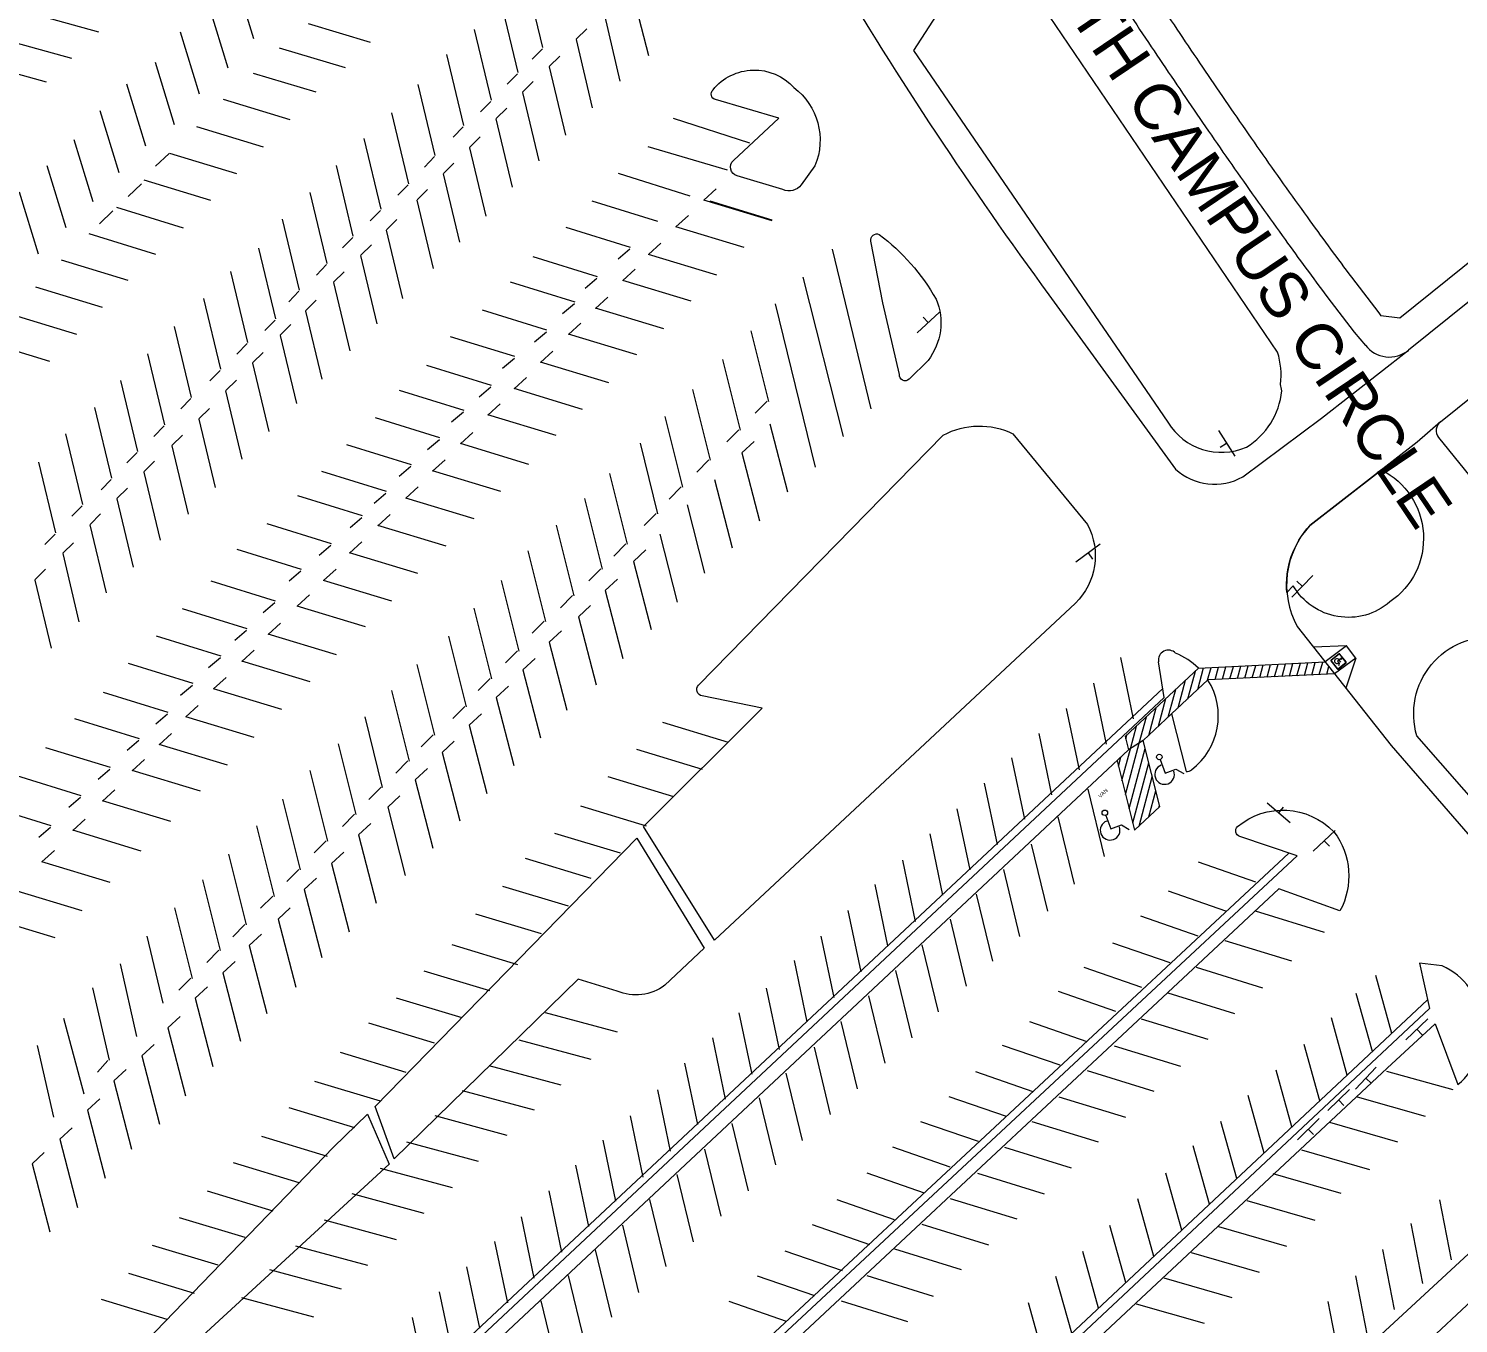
# Model space of a CAD drawing. Header units: feet. Extents: x 6763715 to 6770513, y 1886699 to 1891873.
# Drawn here: x 6764805.8 to 6765183.5, y 1888911.5 to 1889253.4 of the extents above; entities that cross this region are included whole.
import ezdxf

# ---------------------------------------------------------------- set-up
doc = ezdxf.new("R2010")
doc.units = ezdxf.units.FT
doc.header["$LTSCALE"] = 48
doc.header["$MEASUREMENT"] = 0
doc.layers.get('0').update_dxf_attribs({"lineweight": 0})
for name, color, linetype, lineweight in [('C-PKNG-STRP', 3, 'Continuous', 0), ('C-ROAD', 5, 'Continuous', 0), ('Crosswalk_Stripping', 3, 'Continuous', 0), ('Handicap signs', 5, 'Continuous', 0), ('L-SITE-WALK', 6, 'Continuous', 0)]:
    doc.layers.add(name, color=color, linetype=linetype, lineweight=lineweight)
doc.layers.add('C-ROAD-IDEN', color=7, linetype='Continuous')
doc.styles.add('Campus_Base_Map_NEW$0$Site Plan$0$ARIAL3', font='arial.ttf', dxfattribs={"height": 100})
doc.styles.get("Standard").update_dxf_attribs({"font": 'arial.ttf'})
pattern_1 = [(75, (-9e-11, 0), (-1.8111109243, 0.48528570957), [])]

# ---------------------------------------------------------------- blocks, each defined once
blk = doc.blocks.new('Campus_Base_Map_NEW$0$S1')
for points in [[(-0.0833, 0), (0.0833, 0)], [(0, 0), (0, -0.0417)]]:
    blk.add_lwpolyline(points)
blk = doc.blocks.new('Campus_Base_Map_NEW$0$Site Plan$0$HANDI')
for p, q in [((0, 0.079), (0, 0)), ((0, 0), (0.062, 0)), ((0.062, 0), (0.094, -0.039))]:
    blk.add_line(p, q)
blk.add_circle((0, 0.094), 0.015)
blk.add_arc((-0.006, -0.006), 0.0541, 90, 0)
blk = doc.blocks.new('Campus_Base_Map_NEW$0$handicap')
at = {"layer": 'C-PKNG-STRP'}
blk.add_line((563729.991, 157499.5), (563730.041, 157499.478), dxfattribs=at)
for points in [[(563729.849, 157499.398), (563730.056, 157499.316, 0.414214), (563730.074, 157499.324), (563730.156, 157499.53, 0.414214), (563730.148, 157499.548), (563729.942, 157499.63, 0.414214), (563729.924, 157499.622), (563729.842, 157499.416, 0.414214)], [(563729.852, 157499.404), (563730.059, 157499.322, 0.414214), (563730.068, 157499.326), (563730.149, 157499.533, 0.414214), (563730.146, 157499.542), (563729.939, 157499.624, 0.414214), (563729.93, 157499.62), (563729.848, 157499.413, 0.414214)]]:
    blk.add_lwpolyline(points, format="xyb", close=True, dxfattribs=at)
at = {"layer": 'C-PKNG-STRP', "rotation": 335.9749199039166}
blk.add_blockref('Campus_Base_Map_NEW$0$Site Plan$0$HANDI', (563729.975, 157499.464), dxfattribs=at)
blk = doc.blocks.new('Campus_Base_Map_NEW$0$HANDI')
at = {"layer": 'Handicap signs', "lineweight": 0}
for p, q in [((0, 0.0791), (0, 0)), ((0, 0), (0.0625, 0)), ((0.0625, 0), (0.0941, -0.0386))]:
    blk.add_line(p, q, dxfattribs=at)
blk.add_circle((0, 0.0941), 0.015, dxfattribs=at)
blk.add_arc((-0.0062, -0.0062), 0.0541, 90, 0, dxfattribs=at)

msp = doc.modelspace()

# ---------------------------------------------------------------- hatches: boundary and pattern name
at = {"layer": 'Crosswalk_Stripping'}
h = msp.add_hatch(dxfattribs=at)
h.set_pattern_fill('ANSI31', color=256, scale=15, angle=30, style=0)
h.set_pattern_definition(pattern_1)
h.paths.add_polyline_path([(6765117.34, 1889081.38), (6765150.8, 1889082.98), (6765148.3, 1889086.14), (6765114.84, 1889084.51), (6765106.86, 1889077.05), (6765112.72, 1889077.05)])
h = msp.add_hatch(dxfattribs=at)
h.set_pattern_fill('ANSI31', color=256, scale=15, angle=30, style=0)
h.set_pattern_definition(pattern_1)
h.paths.add_polyline_path([(6765107.75, 1889072.4), (6765112.72, 1889077.05), (6765106.86, 1889077.05), (6765095.5, 1889066.43), (6765096.39, 1889062.9), (6765100.24, 1889065.38)])
h = msp.add_hatch(dxfattribs=at)
h.set_pattern_fill('ANSI31', color=256, scale=15, angle=30, style=0)
h.set_pattern_definition(pattern_1)
h.paths.add_polyline_path([(6765100.24, 1889065.38), (6765096.39, 1889062.9), (6765093.33, 1889060.04), (6765097.97, 1889041.69), (6765104.64, 1889047.93)])

# ---------------------------------------------------------------- linework, layer by layer
at = {"layer": 'C-PKNG-STRP'}
for p, q in [((6764836.25, 1889136.3), (6764840.55, 1889118.29)), ((6765114.84, 1889084.51), (6765148.3, 1889086.14)), ((6765150.8, 1889082.98), (6765117.34, 1889081.38)), ((6765100.24, 1889065.38), (6765107.75, 1889072.4)), ((6765100.24, 1889065.38), (6765096.39, 1889062.9)), ((6765104.64, 1889047.93), (6765100.24, 1889065.38)), ((6765093.33, 1889060.04), (6765097.97, 1889041.69)), ((6765097.97, 1889041.69), (6765104.64, 1889047.93))]:
    msp.add_line(p, q, dxfattribs=at)
for points in [[(6764865.31, 1889250.68), (6764860.29, 1889267.06)], [(6764941.69, 1889248.36), (6764937.19, 1889267.07)], [(6764964.4, 1889266.41), (6764969.53, 1889246.31)], [(6764935.15, 1889241.76), (6764930.65, 1889260.47)], [(6764806.77, 1889257.4), (6764824.29, 1889252.54)], [(6764858.53, 1889242.9), (6764853.51, 1889259.28)], [(6764962.07, 1889239.52), (6764958.04, 1889256.97)], [(6764850.94, 1889236.11), (6764845.92, 1889252.48)], [(6764879.65, 1889254.77), (6764896.08, 1889249.81)], [(6764928.09, 1889234.45), (6764923.6, 1889253.16)], [(6764950.45, 1889250.57), (6764953.25, 1889253.34)], [(6764799.58, 1889250.44), (6764817.1, 1889245.58)], [(6764950.41, 1889250.48), (6764954.71, 1889232.47)], [(6764872.01, 1889248.35), (6764889.4, 1889243.1)], [(6764920.81, 1889227.8), (6764916.32, 1889246.51)], [(6764938.81, 1889245.29), (6764941.52, 1889248.05)], [(6764943.35, 1889243.35), (6764946.15, 1889246.12)], [(6764792.95, 1889244.14), (6764810.46, 1889239.29)], [(6764844.34, 1889228.02), (6764839.32, 1889244.4)], [(6764865.12, 1889241.66), (6764881.67, 1889236.7)], [(6764932.27, 1889238.69), (6764934.98, 1889241.45)], [(6764943.31, 1889243.26), (6764947.61, 1889225.25)], [(6764836.82, 1889222.32), (6764831.8, 1889238.7)], [(6764913.24, 1889219.91), (6764908.75, 1889238.62)], [(6764936.29, 1889236.61), (6764939.09, 1889239.38)], [(6764857.23, 1889234.73), (6764874.84, 1889229.35)], [(6764925.21, 1889231.38), (6764927.92, 1889234.14)], [(6764936.25, 1889236.53), (6764940.55, 1889218.51)], [(6764829.76, 1889215.32), (6764824.74, 1889231.7)], [(6764906.24, 1889212.43), (6764901.74, 1889231.14)], [(6764929.32, 1889229.66), (6764932.11, 1889232.42)], [(6764850.13, 1889227.51), (6764867.74, 1889222.13)], [(6764917.93, 1889224.73), (6764920.64, 1889227.49)], [(6764929.27, 1889229.57), (6764933.58, 1889211.56)], [(6764976.09, 1889229.7), (6764996.26, 1889223.18)], [(6764822.85, 1889207.62), (6764817.83, 1889224)], [(6764898.91, 1889205.69), (6764894.42, 1889224.4)], [(6764922.31, 1889222), (6764925.11, 1889224.77)], [(6764839.37, 1889217.03), (6764842.94, 1889220.42)], [(6764843.07, 1889220.51), (6764860.69, 1889215.13)], [(6764910.36, 1889216.84), (6764913.07, 1889219.6)], [(6764922.27, 1889221.91), (6764926.58, 1889203.9)], [(6764969.39, 1889222.22), (6764990.34, 1889216.07)], [(6764815.74, 1889200.8), (6764810.72, 1889217.18)], [(6764891.59, 1889198.55), (6764887.1, 1889217.26)], [(6764915.34, 1889215), (6764919.65, 1889196.99)], [(6764915.39, 1889215.09), (6764918.18, 1889217.86)], [(6764961.59, 1889215.17), (6764980.48, 1889209.24)], [(6764832.07, 1889209.01), (6764835.64, 1889212.41)], [(6764836.28, 1889213.47), (6764853.89, 1889208.09)], [(6764903.36, 1889209.36), (6764906.07, 1889212.12)], [(6764984.14, 1889208.08), (6764987.41, 1889211.07)], [(6764808.42, 1889193.79), (6764803.4, 1889210.17)], [(6764884.71, 1889191.38), (6764880.22, 1889210.09)], [(6764908.37, 1889208.05), (6764912.68, 1889190.04)], [(6764908.41, 1889208.13), (6764911.21, 1889210.9)], [(6764954.58, 1889207.9), (6764971.93, 1889202.52)], [(6765002.19, 1889202.66), (6764984.14, 1889208.12)], [(6764985.8, 1889207.93), (6765002.1, 1889202.92)], [(6764824.53, 1889201.87), (6764828.1, 1889205.27)], [(6764829.01, 1889206.2), (6764846.62, 1889200.82)], [(6764896.03, 1889202.62), (6764898.74, 1889205.38)], [(6764976.82, 1889201.03), (6764980.09, 1889204.02)], [(6764877.39, 1889184.33), (6764872.9, 1889203.04)], [(6764900.28, 1889200.15), (6764904.58, 1889182.14)], [(6764900.32, 1889200.24), (6764903.12, 1889203)], [(6764947.69, 1889200.95), (6764964.74, 1889195.69)], [(6764994.87, 1889195.61), (6764976.82, 1889201.07)], [(6764821.68, 1889199.24), (6764839.3, 1889193.86)], [(6764888.71, 1889195.48), (6764891.42, 1889198.24)], [(6764893.56, 1889193.55), (6764896.36, 1889196.32)], [(6764969.59, 1889193.72), (6764972.86, 1889196.71)], [(6764814.45, 1889192.32), (6764832.06, 1889186.94)], [(6764871.13, 1889176.73), (6764866.64, 1889195.44)], [(6764893.52, 1889193.46), (6764897.83, 1889175.45)], [(6764938.98, 1889193.22), (6764956.03, 1889187.96)], [(6764964.66, 1889195.12), (6764961.55, 1889192.48)], [(6764987.64, 1889188.3), (6764969.59, 1889193.76)], [(6765018.04, 1889195.15), (6765028.29, 1889153.02)], [(6764863.71, 1889170.51), (6764859.22, 1889189.22)], [(6764881.83, 1889188.31), (6764884.54, 1889191.07)], [(6764886.38, 1889186.42), (6764889.17, 1889189.18)], [(6764962.75, 1889186.85), (6764966.02, 1889189.84)], [(6764807.66, 1889185.19), (6764825.27, 1889179.81)], [(6764886.33, 1889186.33), (6764890.64, 1889168.32)], [(6764933.02, 1889186.54), (6764950.06, 1889181.28)], [(6764955.95, 1889187.39), (6764952.84, 1889184.75)], [(6764980.8, 1889181.43), (6764962.75, 1889186.89)], [(6765010.33, 1889187.78), (6765021.02, 1889145.67)], [(6764856.57, 1889163.42), (6764852.07, 1889182.13)], [(6764874.51, 1889181.26), (6764877.22, 1889184.02)], [(6764878.98, 1889178.88), (6764881.78, 1889181.65)], [(6764949.98, 1889180.71), (6764946.87, 1889178.07)], [(6764955.52, 1889179.5), (6764958.79, 1889182.49)], [(6764800.86, 1889178.07), (6764818.48, 1889172.69)], [(6764878.94, 1889178.8), (6764883.24, 1889160.78)], [(6764925.61, 1889179.1), (6764942.66, 1889173.84)], [(6764973.57, 1889174.08), (6764955.52, 1889179.54)], [(6765003.02, 1889180.69), (6765013.59, 1889137.61)], [(6764848.86, 1889156.01), (6764844.37, 1889174.72)], [(6764868.25, 1889173.66), (6764870.96, 1889176.42)], [(6764872.3, 1889172.46), (6764875.1, 1889175.22)], [(6764942.58, 1889173.27), (6764939.47, 1889170.63)], [(6764948.42, 1889172.63), (6764951.69, 1889175.62)], [(6764996.62, 1889173.61), (6765001.28, 1889154.95)], [(6764793.72, 1889170.93), (6764811.33, 1889165.55)], [(6764860.83, 1889167.44), (6764863.54, 1889170.2)], [(6764872.26, 1889172.37), (6764876.57, 1889154.36)], [(6764917.16, 1889172.12), (6764934.2, 1889166.86)], [(6764966.47, 1889167.21), (6764948.41, 1889172.67)], [(6764841.8, 1889148.79), (6764837.31, 1889167.5)], [(6764864.99, 1889165.1), (6764867.79, 1889167.87)], [(6764934.12, 1889166.29), (6764931.01, 1889163.65)], [(6764941.06, 1889165.23), (6764944.33, 1889168.22)], [(6764989.09, 1889166.03), (6764993.75, 1889147.37)], [(6764853.69, 1889160.35), (6764856.4, 1889163.11)], [(6764864.95, 1889165.01), (6764869.25, 1889147)], [(6764910.94, 1889164.52), (6764927.98, 1889159.26)], [(6764959.11, 1889159.81), (6764941.06, 1889165.27)], [(6764834.66, 1889141.75), (6764830.17, 1889160.46)], [(6764857.89, 1889157.79), (6764860.69, 1889160.56)], [(6764927.9, 1889158.69), (6764924.8, 1889156.05)], [(6764934.09, 1889158.27), (6764937.36, 1889161.26)], [(6764952.14, 1889152.85), (6764934.09, 1889158.31)], [(6764981.21, 1889158.06), (6764985.88, 1889139.39)], [(6764845.98, 1889152.94), (6764848.69, 1889155.7)], [(6764857.85, 1889157.71), (6764862.16, 1889139.7)], [(6764903.7, 1889157.91), (6764920.74, 1889152.65)], [(6764927.11, 1889151.31), (6764930.39, 1889154.31)], [(6765000.93, 1889155.03), (6764997.75, 1889151.82)], [(6764827.82, 1889134.66), (6764823.33, 1889153.37)], [(6764850.8, 1889150.31), (6764853.6, 1889153.08)], [(6764897.35, 1889150.66), (6764914.39, 1889145.4)], [(6764920.66, 1889152.08), (6764917.56, 1889149.44)], [(6764945.17, 1889145.9), (6764927.11, 1889151.36)], [(6764973.89, 1889150.96), (6764978.56, 1889132.3)], [(6764838.92, 1889145.72), (6764841.63, 1889148.48)], [(6764850.76, 1889150.22), (6764855.06, 1889132.21)], [(6764919.89, 1889143.74), (6764923.17, 1889146.73)], [(6764993.4, 1889147.45), (6764990.22, 1889144.24)], [(6765001.61, 1889149.04), (6765006.26, 1889131.04)], [(6764820.11, 1889127.69), (6764815.61, 1889146.4)], [(6764843.61, 1889143.22), (6764847.92, 1889125.21)], [(6764843.65, 1889143.31), (6764846.45, 1889146.07)], [(6764889.81, 1889143.56), (6764906.85, 1889138.3)], [(6764914.31, 1889144.83), (6764911.2, 1889142.19)], [(6764937.94, 1889138.32), (6764919.89, 1889143.79)], [(6764967.32, 1889143.93), (6764971.98, 1889125.26)], [(6764997.48, 1889144.37), (6764994.25, 1889141.38)], [(6764831.78, 1889138.68), (6764834.49, 1889141.44)], [(6764836.29, 1889136.39), (6764839.08, 1889139.16)], [(6764912.53, 1889136.56), (6764915.81, 1889139.55)], [(6764985.53, 1889139.48), (6764982.34, 1889136.27)], [(6764994.25, 1889141.38), (6764998.91, 1889123.38)], [(6764813.01, 1889120.21), (6764808.52, 1889138.92)], [(6764883.19, 1889136.48), (6764900.23, 1889131.22)], [(6764906.77, 1889137.73), (6764903.67, 1889135.09)], [(6764930.58, 1889131.14), (6764912.53, 1889136.6)], [(6764959.27, 1889135.9), (6764963.94, 1889117.24)], [(6764824.94, 1889131.59), (6764827.65, 1889134.35)], [(6764829.14, 1889129.3), (6764831.94, 1889132.07)], [(6764905.48, 1889129.38), (6764908.75, 1889132.38)], [(6764978.21, 1889132.38), (6764975.02, 1889129.17)], [(6764986.98, 1889134.29), (6764991.63, 1889116.28)], [(6764829.1, 1889129.21), (6764833.41, 1889111.2)], [(6764876.87, 1889130.06), (6764893.91, 1889124.8)], [(6764900.15, 1889130.65), (6764897.05, 1889128.01)], [(6764923.53, 1889123.97), (6764905.47, 1889129.43)], [(6764952.64, 1889129.34), (6764957.31, 1889110.68)], [(6764817.23, 1889124.62), (6764819.94, 1889127.39)], [(6764822.04, 1889122.47), (6764824.84, 1889125.24)], [(6764893.83, 1889124.23), (6764890.72, 1889121.59)], [(6764898.03, 1889122.11), (6764901.3, 1889125.11)], [(6764971.63, 1889125.35), (6764968.45, 1889122.14)], [(6764979.74, 1889127.59), (6764984.39, 1889109.59)], [(6764822, 1889122.39), (6764826.3, 1889104.37)], [(6764868.72, 1889122.69), (6764885.76, 1889117.43)], [(6764916.08, 1889116.7), (6764898.03, 1889122.16)], [(6764945.19, 1889122.25), (6764949.86, 1889103.59)], [(6764810.13, 1889117.14), (6764812.84, 1889119.9)], [(6764814.86, 1889114.86), (6764817.66, 1889117.62)], [(6764885.68, 1889116.86), (6764882.58, 1889114.22)], [(6764890.58, 1889114.89), (6764893.85, 1889117.88)], [(6764963.59, 1889117.32), (6764960.4, 1889114.11)], [(6764972.52, 1889119.93), (6764977.17, 1889101.93)], [(6764814.82, 1889114.77), (6764819.12, 1889096.76)], [(6764860.78, 1889115.93), (6764877.82, 1889110.68)], [(6764908.63, 1889109.47), (6764890.58, 1889114.93)], [(6764937.69, 1889115.5), (6764942.36, 1889096.84)], [(6764968.87, 1889115.71), (6764965.64, 1889112.71)], [(6764965.64, 1889112.71), (6764970.29, 1889094.71)], [(6764807.5, 1889107.85), (6764810.29, 1889110.62)], [(6764877.75, 1889110.1), (6764874.64, 1889107.47)], [(6764883.75, 1889107.63), (6764887.02, 1889110.62)], [(6764956.96, 1889110.76), (6764953.77, 1889107.56)], [(6764807.45, 1889107.76), (6764811.76, 1889089.75)], [(6764853.92, 1889107.54), (6764870.96, 1889102.28)], [(6764901.8, 1889102.21), (6764883.74, 1889107.67)], [(6764930.65, 1889107.67), (6764935.31, 1889089.01)], [(6764961.39, 1889108.04), (6764958.15, 1889105.05)], [(6764870.89, 1889101.71), (6764867.78, 1889099.07)], [(6764876.77, 1889100.85), (6764880.05, 1889103.84)], [(6764949.51, 1889103.67), (6764946.32, 1889100.46)], [(6764958.15, 1889105.05), (6764962.81, 1889087.04)], [(6764846.39, 1889100.26), (6764863.43, 1889095)], [(6764894.82, 1889095.43), (6764876.77, 1889100.89)], [(6764923.42, 1889100.36), (6764928.09, 1889081.7)], [(6764954.28, 1889101.08), (6764951.05, 1889098.09)], [(6764951.05, 1889098.09), (6764955.71, 1889080.09)], [(6764863.35, 1889094.43), (6764860.25, 1889091.79)], [(6764869.11, 1889093.4), (6764872.38, 1889096.39)], [(6764942.01, 1889096.92), (6764938.82, 1889093.71)], [(6764946.56, 1889094.38), (6764943.33, 1889091.39)], [(6764839.51, 1889093.05), (6764856.55, 1889087.79)], [(6764887.16, 1889087.98), (6764869.11, 1889093.44)], [(6764916.72, 1889092.97), (6764921.39, 1889074.31)], [(6764943.33, 1889091.39), (6764947.99, 1889073.38)], [(6764856.47, 1889087.22), (6764853.37, 1889084.58)], [(6764862.14, 1889086.27), (6764865.41, 1889089.26)], [(6764880.19, 1889080.85), (6764862.14, 1889086.31)], [(6764934.96, 1889089.09), (6764931.78, 1889085.88)], [(6764939.6, 1889087.07), (6764936.37, 1889084.08)], [(6765097.71, 1889071.13), (6765094.32, 1889087.32)], [(6764832.1, 1889085.78), (6764849.15, 1889080.52)], [(6764908.4, 1889085.51), (6764913.07, 1889066.85)], [(6764936.37, 1889084.08), (6764941.02, 1889066.07)], [(6764849.07, 1889079.95), (6764845.96, 1889077.31)], [(6764854.69, 1889079.04), (6764857.97, 1889082.03)], [(6764872.74, 1889073.62), (6764854.69, 1889079.08)], [(6764927.74, 1889081.78), (6764924.55, 1889078.57)], [(6764932.59, 1889079.76), (6764929.36, 1889076.77)], [(6765090.56, 1889064.39), (6765087.17, 1889080.58)], [(6764825.54, 1889078.17), (6764842.58, 1889072.91)], [(6764901.65, 1889078.6), (6764906.31, 1889059.94)], [(6764929.36, 1889076.77), (6764934.01, 1889058.77)], [(6764817.96, 1889071.21), (6764835, 1889065.95)], [(6764842.5, 1889072.34), (6764839.4, 1889069.7)], [(6764847.33, 1889071.64), (6764850.61, 1889074.63)], [(6764865.39, 1889066.22), (6764847.33, 1889071.68)], [(6764894.59, 1889071.65), (6764899.25, 1889052.98)], [(6764921.03, 1889074.39), (6764917.85, 1889071.18)], [(6764925.41, 1889072.41), (6764922.17, 1889069.42)], [(6765083.41, 1889057.65), (6765080.02, 1889073.84)], [(6764922.17, 1889069.42), (6764926.83, 1889051.41)], [(6764990.66, 1889064.9), (6764973.31, 1889070.15)], [(6764834.92, 1889065.38), (6764831.81, 1889062.74)], [(6764858.38, 1889058.87), (6764840.32, 1889064.33)], [(6764840.33, 1889064.29), (6764843.6, 1889067.28)], [(6764887.58, 1889064.51), (6764892.24, 1889045.85)], [(6764912.71, 1889066.93), (6764909.53, 1889063.72)], [(6764918.26, 1889065.19), (6764915.03, 1889062.2)], [(6765076.13, 1889051.04), (6765072.73, 1889067.23)], [(6764810.29, 1889063.58), (6764827.34, 1889058.32)], [(6764833.18, 1889057.42), (6764836.45, 1889060.41)], [(6764905.96, 1889060.02), (6764902.78, 1889056.81)], [(6764915.03, 1889062.2), (6764919.69, 1889044.19)], [(6764983.82, 1889057.77), (6764966.48, 1889063.02)], [(6765068.93, 1889044.61), (6765065.53, 1889060.79)], [(6764802.59, 1889056.17), (6764819.63, 1889050.91)], [(6764827.26, 1889057.75), (6764824.15, 1889055.11)], [(6764851.23, 1889052), (6764833.18, 1889057.46)], [(6764880.12, 1889057.51), (6764884.79, 1889038.84)], [(6764911.17, 1889057.97), (6764907.93, 1889054.98)], [(6764825.35, 1889049.4), (6764828.62, 1889052.39)], [(6764898.9, 1889053.07), (6764895.72, 1889049.86)], [(6764907.93, 1889054.98), (6764912.59, 1889036.97)], [(6764976.29, 1889050.54), (6764958.94, 1889055.79)], [(6765061.74, 1889037.91), (6765058.34, 1889054.1)], [(6765085.63, 1889052.56), (6765089.93, 1889034.81)], [(6764819.55, 1889050.34), (6764816.44, 1889047.71)], [(6764843.4, 1889043.98), (6764825.35, 1889049.44)], [(6764872.86, 1889049.93), (6764877.52, 1889031.27)], [(6764903.89, 1889050.79), (6764900.66, 1889047.8)], [(6764794.63, 1889048.24), (6764811.67, 1889042.98)], [(6764891.89, 1889045.93), (6764888.71, 1889042.72)], [(6764900.66, 1889047.8), (6764905.31, 1889029.79)], [(6764969.07, 1889042.79), (6764951.72, 1889048.05)], [(6765054.54, 1889031.21), (6765051.14, 1889047.4)], [(6765077.72, 1889045.24), (6765082.02, 1889027.5)], [(6764811.59, 1889042.41), (6764808.48, 1889039.77)], [(6764817.52, 1889041.64), (6764820.79, 1889044.63)], [(6764835.57, 1889036.22), (6764817.52, 1889041.68)], [(6764865.97, 1889042.89), (6764870.64, 1889024.23)], [(6764896.23, 1889043.47), (6764892.99, 1889040.48)], [(6764884.44, 1889038.93), (6764881.25, 1889035.72)], [(6764892.99, 1889040.48), (6764897.65, 1889022.47)], [(6764962.19, 1889035.62), (6764944.84, 1889040.87)], [(6765047.35, 1889024.56), (6765043.95, 1889040.75)], [(6765070.62, 1889038.07), (6765074.92, 1889020.32)], [(6764809.34, 1889033.35), (6764812.62, 1889036.34)], [(6764827.39, 1889027.93), (6764809.34, 1889033.39)], [(6764858.62, 1889035.36), (6764863.29, 1889016.7)], [(6764889.09, 1889035.9), (6764885.86, 1889032.91)], [(6764954.38, 1889028.96), (6764937.03, 1889034.21)], [(6765040.11, 1889017.6), (6765036.71, 1889033.79)], [(6764877.17, 1889031.35), (6764873.99, 1889028.14)], [(6764885.86, 1889032.91), (6764890.51, 1889014.9)], [(6765063.3, 1889031.37), (6765067.6, 1889013.62)], [(6765130.01, 1889028), (6765114.85, 1889033.25)], [(6764819.99, 1889020.44), (6764801.94, 1889025.9)], [(6764851.78, 1889028.58), (6764856.44, 1889009.92)], [(6764881.85, 1889029.07), (6764878.62, 1889026.08)], [(6764878.62, 1889026.08), (6764883.28, 1889008.07)], [(6764948.47, 1889021.62), (6764931.12, 1889026.88)], [(6765032.82, 1889011.16), (6765029.43, 1889027.35)], [(6764870.29, 1889024.31), (6764867.11, 1889021.1)], [(6765056.14, 1889024.85), (6765060.44, 1889007.1)], [(6765122.09, 1889020.37), (6765106.93, 1889025.62)], [(6764812.85, 1889013.31), (6764794.8, 1889018.77)], [(6764844.33, 1889021.22), (6764849, 1889002.56)], [(6764874.94, 1889021.24), (6764871.71, 1889018.25)], [(6764941.28, 1889014.31), (6764923.93, 1889019.57)], [(6765025.72, 1889004.34), (6765022.32, 1889020.53)], [(6765114.76, 1889013.76), (6765099.6, 1889019.01)], [(6765129.82, 1889020.46), (6765148.06, 1889014.83)], [(6764862.93, 1889016.78), (6764859.75, 1889013.57)], [(6764871.71, 1889018.25), (6764876.37, 1889000.24)], [(6765049.21, 1889018.24), (6765053.51, 1889000.5)], [(6764837.02, 1889013.74), (6764841.27, 1888996.03)], [(6764867.31, 1889014.27), (6764864.08, 1889011.28)], [(6764864.08, 1889011.28), (6764868.74, 1888993.28)], [(6764935.03, 1889006.19), (6764917.68, 1889011.44)], [(6765018.57, 1888997.51), (6765015.17, 1889013.7)], [(6765041.8, 1889011.45), (6765046.1, 1888993.71)], [(6765107.4, 1889006.66), (6765092.24, 1889011.91)], [(6765121.84, 1889012.63), (6765139.41, 1889007.2)], [(6764856.09, 1889010), (6764852.91, 1889006.79)], [(6764860.39, 1889007.01), (6764857.16, 1889004.02)], [(6765011.5, 1888991.08), (6765008.11, 1889007.27)], [(6764830.01, 1889006.47), (6764834.29, 1888987.28)], [(6764857.16, 1889004.02), (6764861.82, 1888986.02)], [(6764927.67, 1888999.27), (6764910.32, 1889004.52)], [(6765034.82, 1889004.63), (6765039.12, 1888986.88)], [(6765099.85, 1889000.22), (6765084.69, 1889005.47)], [(6765114.21, 1889005.51), (6765131.78, 1889000.09)], [(6765165.89, 1888988.07), (6765161.65, 1889003.36)], [(6764822.68, 1889000.08), (6764827.09, 1888981.02)], [(6764848.64, 1889002.64), (6764845.46, 1888999.43)], [(6764853.07, 1889000.31), (6764849.83, 1888997.32)], [(6765004.14, 1888983.81), (6765000.75, 1889000)], [(6764849.83, 1888997.32), (6764854.49, 1888979.32)], [(6764920.3, 1888992.13), (6764902.96, 1888997.39)], [(6765027.67, 1888997.98), (6765031.97, 1888980.23)], [(6765093.04, 1888993.84), (6765077.88, 1888999.09)], [(6765106.79, 1888998.73), (6765124.36, 1888993.3)], [(6765160.79, 1888983.28), (6765156.54, 1888998.6)], [(6764815.02, 1888992.1), (6764820.37, 1888972.14)], [(6764845.85, 1888992.56), (6764842.61, 1888989.57)], [(6764942.26, 1888993.57), (6764961.27, 1888988.44)], [(6764996.94, 1888977.33), (6764993.55, 1888993.52)], [(6765099.73, 1888991.94), (6765117.3, 1888986.52)], [(6765154.15, 1888977.07), (6765149.96, 1888992.18)], [(6764842.61, 1888989.57), (6764847.27, 1888971.57)], [(6764913.02, 1888985.48), (6764895.67, 1888990.73)], [(6765020.35, 1888991.19), (6765024.65, 1888973.44)], [(6765085.48, 1888985.87), (6765070.32, 1888991.11)], [(6764808.1, 1888984.84), (6764812.42, 1888965.96)], [(6764838.97, 1888985.13), (6764835.74, 1888982.14)], [(6764935.34, 1888986.36), (6764954.35, 1888981.22)], [(6764989.92, 1888970.73), (6764986.53, 1888986.91)], [(6765013.28, 1888984.41), (6765017.58, 1888966.66)], [(6765078.27, 1888979.65), (6765063.11, 1888984.9)], [(6765092.55, 1888984.81), (6765110.12, 1888979.38)], [(6765146.89, 1888970.26), (6765142.77, 1888985.09)], [(6764826.7, 1888980.88), (6764824.03, 1888977.86)], [(6764835.74, 1888982.14), (6764840.39, 1888964.13)], [(6764905.58, 1888977.73), (6764888.23, 1888982.98)], [(6764831.55, 1888978.52), (6764828.32, 1888975.52)], [(6764927.36, 1888979.6), (6764946.37, 1888974.46)], [(6764982.6, 1888963.98), (6764979.2, 1888980.17)], [(6765005.87, 1888977.53), (6765010.17, 1888959.79)], [(6765071.21, 1888972.65), (6765056.06, 1888977.9)], [(6765085.48, 1888978.25), (6765103.05, 1888972.82)], [(6765139.52, 1888963.35), (6765135.36, 1888978.34)], [(6765164.53, 1888978.11), (6765182, 1888973.21)], [(6764828.32, 1888975.52), (6764832.98, 1888957.52)], [(6764898.8, 1888970.12), (6764881.45, 1888975.37)], [(6764920.34, 1888973), (6764939.35, 1888967.86)], [(6764975.41, 1888956.94), (6764972.01, 1888973.12)], [(6764824.6, 1888970.82), (6764821.37, 1888967.82)], [(6764998.81, 1888971.06), (6765003.11, 1888953.31)], [(6765064.1, 1888966.09), (6765048.95, 1888971.33)], [(6765077.98, 1888971.32), (6765095.55, 1888965.9)], [(6765132.16, 1888956.46), (6765127.95, 1888971.64)], [(6765156.77, 1888971.32), (6765174.73, 1888966.16)], [(6764821.37, 1888967.82), (6764826.02, 1888949.82)], [(6764891.96, 1888963.12), (6764874.61, 1888968.37)], [(6764913.1, 1888966.34), (6764932.11, 1888961.2)], [(6764968.17, 1888950.11), (6764964.78, 1888966.29)], [(6764817.33, 1888963.11), (6764814.1, 1888960.12)], [(6764991.61, 1888964.23), (6764995.91, 1888946.48)], [(6765056.69, 1888959.47), (6765041.53, 1888964.72)], [(6765070.78, 1888964.8), (6765088.35, 1888959.38)], [(6765124.95, 1888949.7), (6765120.75, 1888964.81)], [(6765149.49, 1888964.58), (6765167.45, 1888959.42)], [(6764814.1, 1888960.12), (6764818.76, 1888942.11)], [(6764884.78, 1888955.59), (6764867.43, 1888960.85)], [(6764905.6, 1888959.46), (6764924.61, 1888954.33)], [(6764960.97, 1888943.72), (6764957.57, 1888959.9)], [(6765049.28, 1888952.77), (6765034.12, 1888958.02)], [(6765063.64, 1888957.98), (6765081.21, 1888952.55)], [(6765117.71, 1888942.92), (6765113.42, 1888958.38)], [(6764809.96, 1888956.63), (6764806.73, 1888953.64)], [(6764984.38, 1888957.53), (6764988.68, 1888939.78)], [(6765142.08, 1888957.31), (6765160.04, 1888952.15)], [(6764806.73, 1888953.64), (6764811.38, 1888935.63)], [(6764877.28, 1888948.63), (6764859.93, 1888953.88)], [(6764898.72, 1888952.47), (6764917.73, 1888947.33)], [(6764953.78, 1888937.06), (6764950.38, 1888953.25)], [(6764977.05, 1888950.79), (6764981.35, 1888933.04)], [(6765042.43, 1888945.91), (6765027.28, 1888951.16)], [(6765056.49, 1888951.15), (6765074.06, 1888945.72)], [(6765110.42, 1888936.09), (6765106.24, 1888951.15)], [(6765134.49, 1888951.04), (6765152.45, 1888945.89)], [(6764870.45, 1888941.15), (6764853.1, 1888946.4)], [(6764891.17, 1888945.76), (6764910.18, 1888940.63)], [(6764946.71, 1888930.28), (6764943.32, 1888946.47)], [(6764969.85, 1888944.22), (6764974.15, 1888926.48)], [(6765034.54, 1888938.85), (6765019.39, 1888944.1)], [(6765049.25, 1888944.49), (6765066.82, 1888939.07)], [(6765103.05, 1888929.18), (6765098.82, 1888944.41)], [(6765127.65, 1888943.91), (6765145.61, 1888938.76)], [(6765181.66, 1888928.27), (6765178.58, 1888944.12)], [(6764863.04, 1888934.14), (6764845.69, 1888939.39)], [(6764939.39, 1888923.45), (6764935.99, 1888939.64)], [(6764883.89, 1888938.8), (6764902.9, 1888933.67)], [(6764962.66, 1888937.4), (6764966.96, 1888919.65)], [(6765028.01, 1888932.25), (6765012.85, 1888937.5)], [(6765041.79, 1888937.66), (6765059.36, 1888932.24)], [(6765095.65, 1888922.25), (6765091.46, 1888937.36)], [(6765120.11, 1888937.04), (6765138.07, 1888931.88)], [(6765174.11, 1888922.01), (6765171.03, 1888937.85)], [(6764855.9, 1888926.83), (6764838.55, 1888932.09)], [(6764876.35, 1888931.97), (6764895.36, 1888926.83)], [(6764932.37, 1888916.89), (6764928.97, 1888933.08)], [(6764955.51, 1888930.88), (6764959.81, 1888913.13)], [(6765020.81, 1888925.33), (6765005.66, 1888930.58)], [(6765034.55, 1888931.14), (6765052.12, 1888925.71)], [(6765088.42, 1888915.48), (6765084.27, 1888930.44)], [(6765112.87, 1888930.21), (6765130.83, 1888925.05)], [(6765166.61, 1888915.13), (6765163.53, 1888930.97)], [(6764849.6, 1888919.36), (6764832.25, 1888924.62)], [(6764869.41, 1888925.71), (6764888.42, 1888920.58)], [(6764925, 1888910.19), (6764921.6, 1888926.38)], [(6764948.36, 1888924.09), (6764952.66, 1888906.34)], [(6765013.49, 1888918.72), (6764998.33, 1888923.97)], [(6765027.23, 1888924.09), (6765044.8, 1888918.66)], [(6765081.37, 1888908.87), (6765077.2, 1888923.88)], [(6765159.46, 1888908.22), (6765156.38, 1888924.06)], [(6765105.72, 1888923.51), (6765123.68, 1888918.36)], [(6764842.45, 1888912.49), (6764825.1, 1888917.75)], [(6764862.05, 1888918.36), (6764881.06, 1888913.22)], [(6764917.76, 1888903.62), (6764914.36, 1888919.81)], [(6764941.12, 1888917.44), (6764945.42, 1888899.69)], [(6765006.03, 1888911.98), (6764990.87, 1888917.23)], [(6765020.43, 1888917.4), (6765038, 1888911.97)], [(6765074.05, 1888902.01), (6765069.93, 1888916.88)], [(6765098.35, 1888916.68), (6765116.31, 1888911.52)], [(6765152.18, 1888901.43), (6765149.1, 1888917.27)], [(6764910.61, 1888896.84), (6764907.21, 1888913.03)]]:
    msp.add_lwpolyline(points, dxfattribs=at)
at = {"layer": 'C-ROAD', "lineweight": 0}
for p, q in [((6765060.13, 1889279.32), (6765039.58, 1889247.64)), ((6765218.91, 1889207.56), (6765170.28, 1889168.43)), ((6765178.76, 1889149.58), (6765223.42, 1889185.51)), ((6765075.32, 1889183.11), (6765108.81, 1889137.02)), ((6765075.32, 1889183.11), (6765108.81, 1889137.02)), ((6765147.33, 1889150.49), (6765170.28, 1889168.43)), ((6765147.33, 1889150.49), (6765170.28, 1889168.43)), ((6765126.54, 1889135.01), (6765147.33, 1889150.49)), ((6765126.54, 1889135.01), (6765147.33, 1889150.49)), ((6765178.76, 1889149.58), (6765172.62, 1889144.2)), ((6765172.62, 1889144.2), (6765144.28, 1889122.19)), ((6765140.9, 1889095.5), (6765165.77, 1889064.06)), ((6765114.84, 1889084.51), (6765095.5, 1889066.43)), ((6765105.8, 1889076.75), (6765104.28, 1889086.18)), ((6764817.91, 1888810.39), (6765105.42, 1889079.13)), ((6765117.34, 1889081.38), (6765107.75, 1889072.4)), ((6764820.96, 1888810.51), (6765105.8, 1889076.75)), ((6765107.75, 1889072.4), (6765111.58, 1889057.22)), ((6765095.5, 1889066.43), (6765096.39, 1889062.9)), ((6765165.77, 1889064.06), (6765198.05, 1889026.8)), ((6765096.39, 1889062.9), (6764826.56, 1888810.61)), ((6764853.39, 1888769.95), (6765138.63, 1889035.53)), ((6765175.35, 1888996.93), (6764980.62, 1888814.47))]:
    msp.add_line(p, q, dxfattribs=at)
at = {"layer": 'C-ROAD'}
for points in [[(6765004.03, 1889229.71), (6764987.26, 1889234.63, -0.571785), (6764986.6, 1889237.24, -0.458873), (6765007.96, 1889237.84, -0.340911), (6765013.54, 1889217.18), (6765009.86, 1889212.12, -0.360723), (6765005.06, 1889210.9), (6764992.96, 1889214.5, -0.5824), (6764992.01, 1889218.6)], [(6765031.43, 1889180.93), (6765028.3, 1889197.3, -0.605958), (6765030.5, 1889199.04, -0.102605), (6765045.52, 1889181.97, -0.271297), (6765043.4, 1889165.77), (6765038.4, 1889160.82, -0.719854), (6765035.88, 1889162.09)], [(6764987.03, 1889012.72), (6764968.28, 1889042.69), (6764999.57, 1889073.95), (6764983.74, 1889077.17, -0.57527), (6764982.77, 1889080.04), (6765047.42, 1889146.05, -0.239459), (6765065.81, 1889146.42), (6765085.51, 1889122.42, -0.332687), (6765082.33, 1889101.65)], [(6764897.38, 1888968.73), (6764966.45, 1889039.64), (6764984.31, 1889010.57), (6764973.89, 1889000.79, -0.270138), (6764961.26, 1888999.25), (6764950.95, 1889002.35), (6764902.39, 1888954.94)], [(6764811.37, 1888869.59), (6764825.52, 1888864.46, -0.647603), (6764825.69, 1888862.09), (6764806.6, 1888844.94, -0.403272), (6764782.77, 1888850.08), (6764779.77, 1888856.33, -0.273225), (6764783.33, 1888874.96), (6764799.74, 1888890.58, -0.288123), (6764816.86, 1888893.34), (6764822.02, 1888891.41), (6764886.36, 1888957.98), (6764895.35, 1888966.77), (6764901.06, 1888953.56), (6764826.51, 1888884.97)], [(6765197.68, 1888940.53), (6765217.47, 1888958.82), (6765202.25, 1888962.84, -0.6829), (6765201.94, 1888965.55, -0.435246), (6765231.58, 1888951.06, -0.267404), (6765229.35, 1888935.69, -0.441351), (6765226.99, 1888935.52), (6765223.64, 1888951.75), (6765197.68, 1888927.5), (6764922.76, 1888670.68), (6764916.11, 1888677.92), (6765094.76, 1888845.41)]]:
    msp.add_lwpolyline(points, format="xyb", close=True, dxfattribs=at)
for points in [[(6765150.62, 1889041.28, -0.294513), (6765152.22, 1889020.38), (6765136.04, 1889026.26), (6764856.28, 1888764.97), (6764856.15, 1888769.79), (6765140.93, 1889034.94), (6765125.77, 1889040.01, -0.559366), (6765125.15, 1889042.67, -0.393353), (6765150.62, 1889041.28)], [(6764880.49, 1888713.2), (6765164.65, 1888978.86), (6765177.4, 1888990.61), (6765183.38, 1888974.55, 0.554917), (6765179.19, 1889005.88), (6765173.27, 1889006.6), (6765175.84, 1888994.65), (6764981.99, 1888813.01), (6764877.95, 1888715.83)]]:
    msp.add_lwpolyline(points, format="xyb", dxfattribs=at)
at = {"layer": 'C-ROAD', "lineweight": 0}
for centre, radius, start, end in [((6765934.05, 1889814.58), 1065.91, 210.73055, 216.32911), ((6765119.07, 1889148.34), 15.28, 227.8161, 299.2685), ((6765161.21, 1889106.49), 23.09, 137.1494, 208.4116), ((6765106.9, 1889086.6), 2.65, 44.2025, 189.1834), ((6765102.29, 1889071.89), 17.79, 45.1638, 68.5645), ((6765102.29, 1889071.89), 17.79, 307.0763, 32.2174), ((6765111.61, 1889059.56), 2.34, 269.3845, 307.0763)]:
    msp.add_arc(centre, radius, start, end, dxfattribs=at)
at = {"layer": 'L-SITE-WALK', "lineweight": 0}
for p, q in [((6765060.13, 1889279.32), (6765039.58, 1889247.64)), ((6765135.76, 1889167.95), (6765060.13, 1889279.32)), ((6765148.76, 1889182.68), (6765156, 1889173.24)), ((6765168.04, 1889176.89), (6765163.05, 1889177.55)), ((6765156, 1889173.24), (6765158.97, 1889169.72)), ((6765178.28, 1889145.39), (6765233.38, 1889077.26)), ((6765153.96, 1889090.37), (6765145.21, 1889090.06)), ((6765153.96, 1889090.37), (6765148.3, 1889086.14)), ((6765156.37, 1889087.15), (6765150.8, 1889082.98)), ((6765156.37, 1889087.15), (6765153.74, 1889079.26))]:
    msp.add_line(p, q, dxfattribs=at)
at = {"layer": 'L-SITE-WALK'}
msp.add_lwpolyline([(6765075.83, 1889305.47, 0.005707), (6765088.23, 1889285.28, 0.002531), (6765095.26, 1889274.28, 0.003029), (6765107.64, 1889255.47, 0.002777), (6765119.64, 1889237.71, 0.003575), (6765131.83, 1889220.07, 0.004038), (6765144.3, 1889202.6, 0.003477), (6765155.25, 1889187.71), (6765162.46, 1889178.32), (6765163.05, 1889177.55)], format="xyb", dxfattribs=at)
at = {"layer": 'L-SITE-WALK', "lineweight": 0, "flags": 128}
msp.add_lwpolyline([(6765296.17, 1889256.12, -0.060688), (6765293.28, 1889256.45, 0.278675), (6765236.12, 1889238.23), (6765219.18, 1889218.86, -0.043663), (6765213.9, 1889213.79), (6765168.04, 1889176.89)], format="xyb", dxfattribs=at)
at = {"layer": 'L-SITE-WALK', "lineweight": 0}
for points in [[(6765039.58, 1889247.64), (6765106.75, 1889149.42, 0.373995), (6765127.49, 1889142.87, 0.236824), (6765136.82, 1889157.71, -0.005506), (6765136.51, 1889159.44, 0.105337), (6765135.76, 1889167.95, -1.405009)], [(6765138.21, 1889104.45, -0.212214), (6765144.28, 1889122.19), (6765163.19, 1889136.87, -0.570389), (6765165.4, 1889101.98, -0.468515), (6765139.88, 1889106.26), (6765138.21, 1889104.45)], [(6765261.18, 1889017.92, -0.624288), (6765235.19, 1888995.85, 0.014854), (6765220.86, 1889011.5), (6765197.54, 1889038.1), (6765172.54, 1889066.62, -0.535452), (6765194.15, 1889092.67), (6765197.54, 1889088.8), (6765207.38, 1889077.55), (6765261.18, 1889017.92)]]:
    msp.add_lwpolyline(points, format="xyb", dxfattribs=at)
msp.add_lwpolyline([(6765156.37, 1889087.15), (6765153.96, 1889090.37)], dxfattribs=at)
for centre, radius, start, end in [((6766653.91, 1890286.73), 1866.82, 213.00931, 213.70384), ((6766712.96, 1890326.61), 1938.07, 213.71598, 214.35213), ((6766358.67, 1890081.56), 1507.31, 214.2611, 215.0802), ((6766219.78, 1889982.52), 1336.73, 215.02784, 215.95317), ((6766219.78, 1889982.52), 1336.73, 215.95317, 216.7523), ((6765165.27, 1889174.66), 8, 217.551, 308.8206), ((6765180.64, 1889147.24), 3, 128.8206, 218.1609)]:
    msp.add_arc(centre, radius, start, end, dxfattribs=at)

# ---------------------------------------------------------------- block references
at = {"layer": 'C-PKNG-STRP'}
for name, p, xscale, yscale, zscale, rotation in [('Campus_Base_Map_NEW$0$S1', (6765043.48, 1889175.76), 47.99999999999999, 47.99999999999999, 47.99999999999999, 223.1537289670285), ('Campus_Base_Map_NEW$0$S1', (6765122.26, 1889143.87), 47.99999999999997, 47.99999999999997, 47.99999999999997, 302.6619511203749), ('Campus_Base_Map_NEW$0$S1', (6765085.68, 1889114.93), 48.00000000000001, 48.00000000000001, 48.00000000000001, 36.56882266806979), ('Campus_Base_Map_NEW$0$S1', (6765142.29, 1889106.08), 48.00000000000006, 48.00000000000006, 48.00000000000006, 225.4730625013178), ('Campus_Base_Map_NEW$0$handicap', (-29926.09, 3666997.83), 11.99999999999999, 11.99999999999999, 11.99999999999999, 329.7276972627179), ('Campus_Base_Map_NEW$0$S1', (6765136.04, 1889046.28), 48, 48, 48, 139.7314232958317), ('Campus_Base_Map_NEW$0$S1', (6765148.04, 1889038.92), 47.99999999999999, 47.99999999999999, 47.99999999999999, 43.34624443105409), ('Campus_Base_Map_NEW$0$S1', (6765172.52, 1888989.16), 48, 48, 48, 44.01360106084096), ('Campus_Base_Map_NEW$0$S1', (6765159.05, 1888976.22), 48, 48, 48, 47.1695846472746), ('Campus_Base_Map_NEW$0$S1', (6765151.88, 1888970.45), 47.99999999999999, 47.99999999999999, 47.99999999999999, 43.97072570586593), ('Campus_Base_Map_NEW$0$S1', (6765143.83, 1888962.77), 48.00000000000001, 48.00000000000001, 48.00000000000001, 44.11602322631006)]:
    msp.add_blockref(name, p, dxfattribs=dict(at, xscale=xscale, yscale=yscale, zscale=zscale, rotation=rotation))
at = {"layer": 'Handicap signs', "xscale": 47.9999999998382, "yscale": 47.9999999998382, "zscale": 47.9999999998382, "rotation": 20.42740921855676}
for p in [(6765106.07, 1889056.81), (6765091.68, 1889042.08)]:
    msp.add_blockref('Campus_Base_Map_NEW$0$HANDI', p, dxfattribs=at)

# ---------------------------------------------------------------- texts
at = {"layer": 'C-ROAD-IDEN'}
msp.add_text('SOUTH CAMPUS CIRCLE', height=12, rotation=304, dxfattribs=at).set_placement((6765060.09, 1889287.18, -1523))
at = {"layer": 'Handicap signs', "insert": (6765089.63, 1889051.48), "char_height": 1, "width": 6.9186, "attachment_point": 5, "rotation": 43.2338, "style": 'Campus_Base_Map_NEW$0$Site Plan$0$ARIAL3'}
msp.add_mtext('VAN', dxfattribs=at)

doc.saveas('drawing.dxf')
